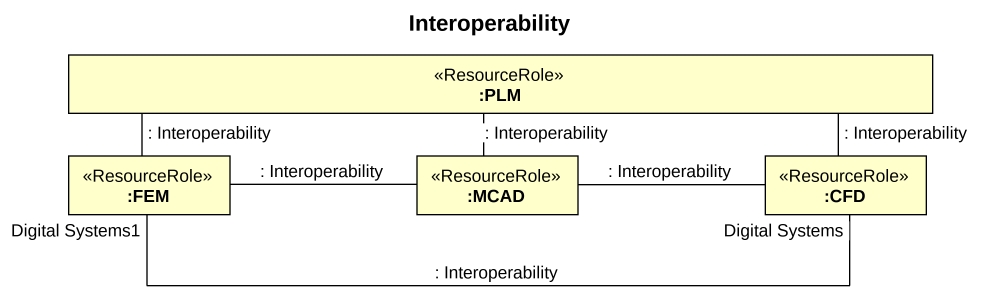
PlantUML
@startuml
title Interoperability
rectangle ":PLM" as PLM <<ResourceRole>>
rectangle ":FEM" as FEM <<ResourceRole>>
rectangle ":MCAD" as MCAD <<ResourceRole>>
rectangle ":CFD" as CFD <<ResourceRole>>
FEM -right- PLM : : Interoperability
FEM "Digital Systems1" -right- "Digital Systems" CFD : : Interoperability
MCAD -up- PLM : : Interoperability
MCAD -left- FEM : : Interoperability
MCAD -right- CFD : : Interoperability
CFD -left- PLM : : Interoperability
@enduml
